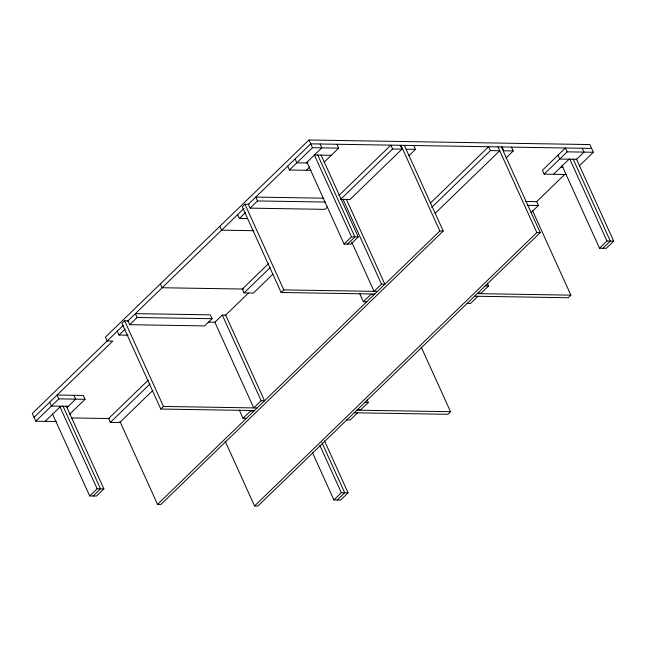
<?xml version="1.0" encoding="UTF-8"?>
<svg xmlns="http://www.w3.org/2000/svg" width="646" height="646" viewBox="0 0 646 646"><rect width="100%" height="100%" fill="white"/><g stroke="black" fill="none" stroke-linecap="round" stroke-linejoin="round"><path stroke-width="0.97" d="M579.196 166.006L593.383 152.27L589.879 144.559L308.966 139.988L105.427 337.123L107.171 340.975L112.792 341.064L34.052 417.332M128.627 320.844L124.605 320.779L121.933 323.363L160.789 409.039L254.427 410.557M248.976 204.289L244.947 204.225L242.274 206.817L281.131 292.485L374.769 294.011M123.354 325.301L32.3 413.472L35.796 421.184L56.065 421.515M127.424 321.361L244.043 208.416M117.273 331.188L119.026 335.048L125.106 329.161M127.973 320.828L129.725 324.688L137.154 317.493L212.058 318.712L210.313 314.852L135.402 313.633L137.154 317.493M237.623 214.642L239.367 218.493L245.448 212.607M591.631 148.418L310.718 143.84L248.314 204.281L250.067 208.133L257.496 200.938L325.414 202.045M287.688 166.143L289.44 170.003L312.47 147.7L338.682 148.128L336.937 144.268M35.796 421.184L58.826 398.881L85.046 399.309L83.294 395.457L57.074 395.029L58.826 398.881M306.228 162.962L321.829 147.853L320.085 143.993M45.163 421.337L60.764 406.229M306.293 170.278L309.838 166.846M67.168 407.4L75.679 399.155L73.935 395.304M324.163 162.186L338.682 148.128M69.445 414.417L85.046 399.309M148.249 380.123L108.585 418.543L110.337 422.403L119.696 422.549L152.876 390.418M268.389 263.77L242.298 289.045L244.051 292.896L253.41 293.05L272.983 274.098M338.875 195.512L390.87 145.148L392.623 149L401.982 149.153L400.237 145.302M212.058 318.712L204.637 325.907L129.725 324.688M327.675 206.736L324.978 209.352L250.067 208.133M110.337 422.403L150.001 383.982M244.051 292.896L270.141 267.63M392.623 149L340.62 199.364L349.987 199.517L401.982 149.153M222.297 315.054L214.868 322.249L253.733 407.917L261.162 400.722L264.529 400.778L225.672 315.103L222.297 315.054L261.162 400.722M225.099 315.66L248.258 293.227M408.942 155.694L415.467 149.371L413.723 145.52M160.789 409.039L163.462 406.447L257.1 407.973M281.131 292.485L283.804 289.892L377.442 291.419M306.874 162.033L344.084 244.051L351.513 236.856L358.255 236.969L321.046 154.943M347.459 244.107L354.888 236.912L317.679 154.887M52.496 413.933L89.705 495.958L97.134 488.764L103.877 488.877L66.255 405.938M358.255 236.969L350.826 244.164L344.084 244.051M93.072 496.015L100.501 488.82L62.88 405.882M103.877 488.877L96.448 496.071L89.705 495.958M430.648 202.892L488.626 146.739L490.379 150.591L499.746 150.744L435.243 213.22M431.673 207.447L490.379 150.591M506.004 157.963L513.223 150.962L511.479 147.11M239.311 410.073L243.033 418.277L250.462 411.082L253.83 411.139M359.66 293.518L363.375 301.722L370.804 294.528L374.179 294.584M346.426 199.461L384.871 284.224L381.503 284.167L374.074 291.362L351.747 242.145M119.938 421.442L157.559 504.381L439.845 230.985L443.221 231.034L404.356 145.366M443.221 231.034L160.927 504.429L157.559 504.381M567.164 151.842L565.412 147.991L542.382 170.294L544.134 174.145L567.164 151.842L593.383 152.27M553.493 174.299L569.094 159.191M576.216 159.675L584.016 152.117L582.264 148.265M536.551 201.762L564.814 174.388M530.98 212.704L538.409 205.509L536.656 201.657L525.674 201.479M225.212 441.25L254.564 505.955L536.858 232.56L540.226 232.617L501.361 146.949M540.226 232.617L257.94 506.012L254.564 505.955M357.585 412.826L350.156 420.021L346.781 419.965M367.041 399.729L368.285 402.466L360.856 409.661L357.48 409.604M477.927 296.272L470.498 303.467L467.131 303.41M487.383 283.174L488.626 285.912L481.197 293.106L477.822 293.05M312.414 452.539L333.909 499.931L341.338 492.737L348.081 492.85L324.518 440.903M337.277 499.988L344.706 492.793L321.974 442.672M561.907 165.279L599.528 248.209L606.957 241.015L613.7 241.128L576.49 159.102M348.081 492.85L340.652 500.044L333.909 499.931M602.904 248.266L610.333 241.071L573.123 159.045M613.7 241.128L606.271 248.322L599.528 248.209M421.176 346.999L450.528 411.704L447.848 414.296L354.21 412.77M532.417 210.394L570.87 295.149L568.197 297.741L474.56 296.215M406.108 149.226L415.467 149.371M513.223 150.962L503.864 150.817L502.112 146.957M314.4 155.048L331.253 155.323M576.587 159.312L559.735 159.037L557.982 155.185M307.771 162.986L296.869 162.808L295.117 158.948M560.922 167.104L562.908 167.136M289.44 170.003L310.976 170.35M544.134 174.145L566.389 174.509M323.662 198.193L255.743 197.087L257.496 200.938M527.419 205.331L538.409 205.509M239.367 218.493L247.361 218.623M253.797 230.703L221.578 230.178L219.826 226.326M485.251 285.855L488.626 285.912M243.704 289.061L162.146 287.736L160.394 283.885M477.233 293.623L570.87 295.149M363.375 301.722L366.75 301.779M208.174 322.136L215.223 322.249M119.026 335.048L128.013 335.193M364.909 402.41L368.285 402.466M356.891 410.178L450.528 411.704M68.25 406.35L51.397 406.076L49.645 402.224M243.033 418.277L246.409 418.333M71.278 417.938L109.521 418.56M569.748 158.997L606.957 241.015M497.993 146.892L536.858 232.56M400.988 145.31L439.845 230.985M343.058 199.412L381.503 284.167M308.966 139.988L312.47 147.7M314.303 154.838L351.513 236.856M244.947 204.225L283.804 289.892M319.843 445.344L341.338 492.737M124.605 320.779L163.462 406.447M59.925 406.738L97.134 488.764"/></g></svg>
